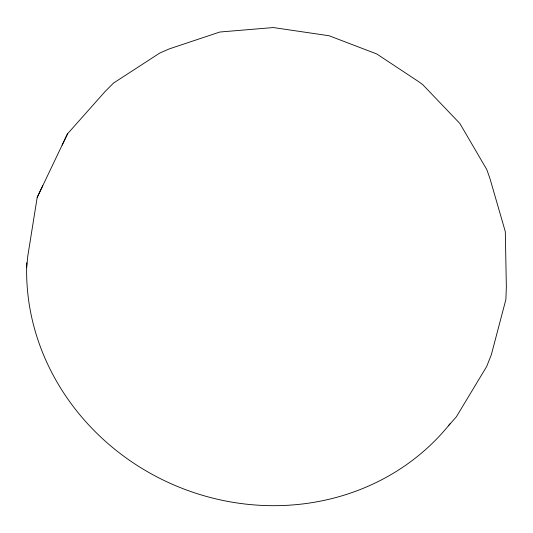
<?xml version="1.0" encoding="UTF-8"?>
<svg xmlns="http://www.w3.org/2000/svg" width="533" height="533" viewBox="0 0 533 533"><rect width="100%" height="100%" fill="white"/><g stroke="black" fill="none" stroke-linecap="round" stroke-linejoin="round"><path stroke-width="0.8" d="M26.65 267.766L27.776 256.166L37.197 197.383L42.72 185.764M62.161 145.109L67.518 133.836L105.174 91.443L113.522 83.068L159.807 53.027L169.407 48.849L219.843 32.02L273.322 27.556L329.101 35.751L376.791 53.973L419.298 82.089L422.689 84.574L459.879 123.516L486.809 169.601L489.967 178.575L505.311 231.655L506.35 286.834L505.89 299.459L491.353 354.685L486.676 366.504L456.335 416.853L448.413 425.794M37.197 197.383L67.518 133.836M449.992 423.842A236.672 219.29 23.5 0 1 184.151 489.114A236.672 219.29 23.5 0 1 26.79 262.742"/></g></svg>
